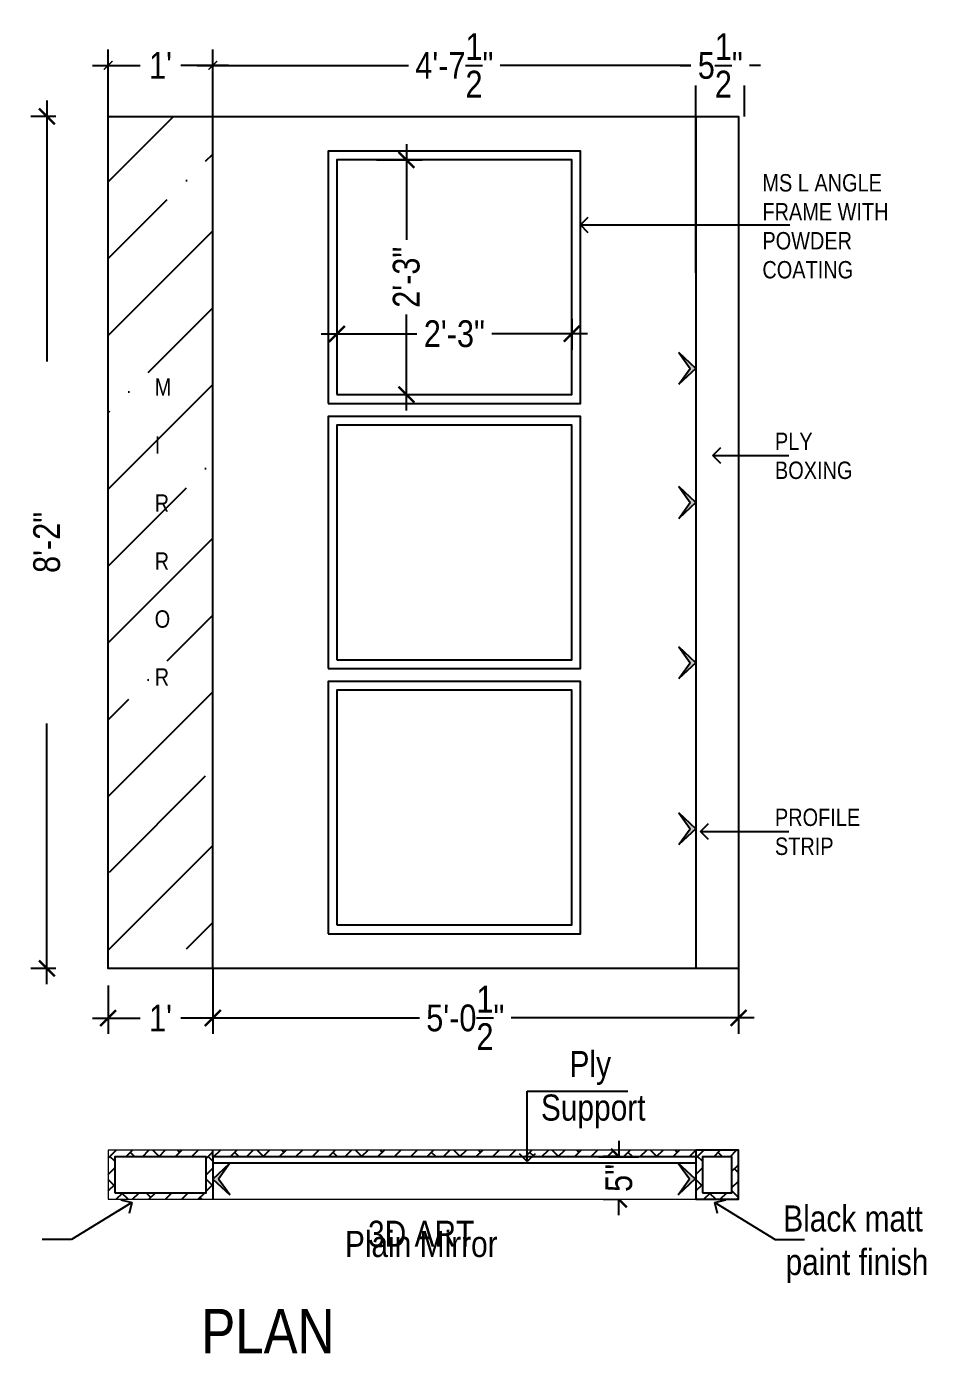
# Model space of a CAD drawing. Header units: inches. Extents: x -109431 to 29005, y -34715 to -1756.
# Drawn here: x -42892.1 to -42788.6, y -11344.8 to -11192.1 of the extents above; entities that cross this region are included whole.
import ezdxf

# ---------------------------------------------------------------- set-up
doc = ezdxf.new("R2010")
doc.units = ezdxf.units.IN
doc.header["$LTSCALE"] = 0.05
doc.header["$MEASUREMENT"] = 0
doc.header["$PDMODE"] = 3
doc.header["$PDSIZE"] = -4
doc.linetypes.add('ACAD_ISO03W100', pattern=[30, 12, -18])
doc.linetypes.add('DASHED2', pattern=[0.375, 0.25, -0.125])
doc.layers.get('Defpoints').update_dxf_attribs({"linetype": 'DASHED2'})
for name, color, linetype in [('Civil Dimension - Text', 7, 'Continuous'), ('Flooring Hatch', 251, 'Continuous'), ('Flooring Layout', 7, 'Continuous'), ('text', 4, 'Continuous')]:
    doc.layers.add(name, color=color, linetype=linetype)
doc.layers.add('FURNITURE', color=1, linetype='Continuous', lineweight=18)
doc.styles.add('4MMOF3-8', font='ARIALN.TTF', dxfattribs={"height": 5.12})
doc.styles.add('9-128OF1-4', font='ARIALN.TTF', dxfattribs={"height": 3.0792})
doc.dimstyles.new('DIM 1-4', dxfattribs={"dimtxt": 3.0792, "dimasz": 1.82, "dimexe": 1.82, "dimexo": 0, "dimgap": 0.09, "dimtad": 0, "dimzin": 0, "dimdsep": 46, "dimlunit": 4, "dimtxsty": '9-128OF1-4', "dimblk": 'ARCHTICK', "dimcen": 1.8125, "dimdle": 1.82, "dimclrd": 8, "dimclre": 8, "dimadec": 0, "dimazin": 0, "dimtfac": 1, "dimtofl": 0, "dimtmove": 0, "dimatfit": 3, "dimldrblk": 'OPEN90', "dimfxl": 1, "dimtolj": 1, "dimtzin": 0, "dimlwd": -1, "dimarcsym": 0})

# ---------------------------------------------------------------- blocks, each defined once
blk = doc.blocks.new('_ArchTick')
at = {"color": 0, "const_width": 0.15}
blk.add_lwpolyline([(-0.5, -0.5), (0.5, 0.5)], dxfattribs=at)
blk = doc.blocks.new('*D660')
at = {"layer": 'Defpoints', "color": 0, "ltscale": 50, "transparency": 16777216}
for p in [(-42815.14, -11196.61), (-42870.71, -11202.48), (-42815.14, -11220.48)]:
    blk.add_point(p, dxfattribs=at)
at = {"layer": 'Flooring Layout', "color": 8, "linetype": 'ACAD_ISO03W100', "lineweight": -2, "ltscale": 50, "transparency": 16777216}
for p, q in [((-42870.71, -11202.48), (-42870.71, -11194.79)), ((-42815.14, -11220.48), (-42815.14, -11194.79))]:
    blk.add_line(p, q, dxfattribs=at)
at = {"layer": 'Flooring Layout', "color": 8, "linetype": 'ACAD_ISO03W100', "ltscale": 50, "transparency": 16777216}
for p, q in [((-42872.53, -11196.61), (-42847.35, -11196.61)), ((-42813.32, -11196.61), (-42838.5, -11196.61))]:
    blk.add_line(p, q, dxfattribs=at)
at = {"layer": 'Flooring Layout', "color": 8, "ltscale": 50, "transparency": 16777216, "rotation": 180}
blk.add_blockref('_ArchTick', (-42870.71, -11196.61), dxfattribs=at)
at = {"layer": 'Flooring Layout', "color": 8, "ltscale": 50, "transparency": 16777216}
blk.add_blockref('_ArchTick', (-42815.14, -11196.61), dxfattribs=at)
at = {"layer": 'Flooring Layout', "color": 0, "ltscale": 50, "transparency": 16777216, "insert": (-42842.93, -11196.61), "char_height": 3.0792, "attachment_point": 5, "style": '9-128OF1-4', "bg_fill": 3, "box_fill_scale": 1.25, "bg_fill_color": 256, "bg_fill_true_color": 13158600, "bg_fill_transparency": 0}
blk.add_mtext('\\A1;4\'-7{\\H1x;\\S1/2;}"', dxfattribs=at)
blk = doc.blocks.new('_Open90')
at = {"color": 0, "linetype": 'ByBlock', "lineweight": -2}
for p, q in [((0, 0), (-1, 0)), ((-0.5, 0.5), (0, 0)), ((0, 0), (-0.5, -0.5))]:
    blk.add_line(p, q, dxfattribs=at)
blk = doc.blocks.new('*D661')
at = {"layer": 'Defpoints', "color": 0, "ltscale": 50, "transparency": 16777216}
for p in [(-42882.75, -11196.61), (-42882.75, -11202.48), (-42870.71, -11220.48)]:
    blk.add_point(p, dxfattribs=at)
at = {"layer": 'Flooring Layout', "color": 8, "linetype": 'ACAD_ISO03W100', "lineweight": -2, "ltscale": 50, "transparency": 16777216}
for p, q in [((-42882.75, -11202.48), (-42882.75, -11194.79)), ((-42870.71, -11220.48), (-42870.71, -11194.79))]:
    blk.add_line(p, q, dxfattribs=at)
at = {"layer": 'Flooring Layout', "color": 8, "linetype": 'ACAD_ISO03W100', "ltscale": 50, "transparency": 16777216}
for p, q in [((-42884.57, -11196.61), (-42877.86, -11196.61)), ((-42868.89, -11196.61), (-42875.6, -11196.61))]:
    blk.add_line(p, q, dxfattribs=at)
at = {"layer": 'Flooring Layout', "color": 8, "ltscale": 50, "transparency": 16777216, "rotation": 180}
blk.add_blockref('_ArchTick', (-42882.75, -11196.61), dxfattribs=at)
at = {"layer": 'Flooring Layout', "color": 8, "ltscale": 50, "transparency": 16777216}
blk.add_blockref('_ArchTick', (-42870.71, -11196.61), dxfattribs=at)
at = {"layer": 'Flooring Layout', "color": 0, "ltscale": 50, "transparency": 16777216, "insert": (-42876.73, -11196.61), "char_height": 3.079, "attachment_point": 5, "style": '9-128OF1-4', "bg_fill": 3, "box_fill_scale": 1.25, "bg_fill_color": 256, "bg_fill_true_color": 13158600, "bg_fill_transparency": 0}
blk.add_mtext("\\A1;1'", dxfattribs=at)
blk = doc.blocks.new('*D662')
at = {"layer": 'Defpoints', "color": 0, "ltscale": 50, "transparency": 16777216}
for p in [(-42809.54, -11202.48), (-42815.14, -11220.48)]:
    blk.add_point(p, dxfattribs=at)
at = {"layer": 'Flooring Layout', "color": 8, "linetype": 'ACAD_ISO03W100', "lineweight": -2, "ltscale": 50, "transparency": 16777216}
for p, q in [((-42815.14, -11220.48), (-42815.14, -11194.79)), ((-42809.54, -11202.48), (-42809.54, -11194.79))]:
    blk.add_line(p, q, dxfattribs=at)
at = {"layer": 'Flooring Layout', "color": 8, "linetype": 'ACAD_ISO03W100', "ltscale": 50, "transparency": 16777216}
for p, q in [((-42816.96, -11196.61), (-42814.81, -11196.61)), ((-42807.72, -11196.61), (-42809.88, -11196.61))]:
    blk.add_line(p, q, dxfattribs=at)
at = {"layer": 'Flooring Layout', "color": 8, "ltscale": 50, "transparency": 16777216, "rotation": 180}
blk.add_blockref('_ArchTick', (-42815.14, -11196.61), dxfattribs=at)
at = {"layer": 'Flooring Layout', "color": 8, "ltscale": 50, "transparency": 16777216}
blk.add_blockref('_ArchTick', (-42809.54, -11196.61), dxfattribs=at)
at = {"layer": 'Flooring Layout', "color": 0, "ltscale": 50, "transparency": 16777216, "insert": (-42812.34, -11196.61), "char_height": 3.0792, "attachment_point": 5, "style": '9-128OF1-4', "bg_fill": 3, "box_fill_scale": 1.25, "bg_fill_color": 256, "bg_fill_true_color": 13158600, "bg_fill_transparency": 0}
blk.add_mtext('\\A1;5{\\H1x;\\S1/2;}"', dxfattribs=at)
at = {"layer": 'Defpoints', "color": 0, "ltscale": 50, "transparency": 16777216}
blk.add_point((-42809.54, -11196.61), dxfattribs=at)
blk = doc.blocks.new('*D663')
at = {"layer": 'Defpoints', "color": 0, "ltscale": 50, "transparency": 16777216}
for p in [(-42888.78, -11202.48), (-42889.81, -11300.48), (-42888.78, -11300.48)]:
    blk.add_point(p, dxfattribs=at)
at = {"layer": 'Flooring Layout', "color": 8, "linetype": 'ACAD_ISO03W100', "ltscale": 50, "transparency": 16777216}
for p, q in [((-42889.81, -11200.66), (-42889.81, -11248.03)), ((-42889.81, -11302.3), (-42889.81, -11254.93))]:
    blk.add_line(p, q, dxfattribs=at)
at = {"layer": 'Flooring Layout', "color": 8, "linetype": 'ACAD_ISO03W100', "lineweight": -2, "ltscale": 50, "transparency": 16777216}
for p, q in [((-42888.78, -11202.48), (-42891.63, -11202.48)), ((-42888.78, -11300.48), (-42891.63, -11300.48))]:
    blk.add_line(p, q, dxfattribs=at)
at = {"layer": 'Flooring Layout', "color": 8, "ltscale": 50, "transparency": 16777216, "xscale": 1.82, "yscale": 1.82, "zscale": 1.82}
for p, rotation in [((-42889.81, -11202.48), 90), ((-42889.81, -11300.48), 270)]:
    blk.add_blockref('_ArchTick', p, dxfattribs=dict(at, rotation=rotation))
at = {"layer": 'Flooring Layout', "color": 0, "ltscale": 50, "transparency": 16777216, "insert": (-42889.81, -11251.48), "char_height": 3.079, "attachment_point": 5, "rotation": 90, "style": '9-128OF1-4', "bg_fill": 3, "box_fill_scale": 1.25, "bg_fill_color": 256, "bg_fill_true_color": 13158600, "bg_fill_transparency": 0}
blk.add_mtext('\\A1;8\'-2"', dxfattribs=at)
blk = doc.blocks.new('adwawd')
at = {"layer": 'Flooring Hatch', "ltscale": 50, "true_color": 0xcd6928}
h = blk.add_hatch(color=32, dxfattribs=at)
h.dxf.hatch_style = 1
h.paths.add_polyline_path([(-77941.34, -7094.04), (-77946.01, -7099.05), (-77941.34, -7095.73), (-77936.68, -7099.05)])
at = {"layer": 'Civil Dimension - Text', "color": 2, "ltscale": 50}
for p, q in [((-77941.34, -7094.04), (-77946.01, -7099.05)), ((-77946.01, -7099.05), (-77941.34, -7095.73)), ((-77941.34, -7094.04), (-77936.68, -7099.05)), ((-77936.68, -7099.05), (-77941.34, -7095.73))]:
    blk.add_line(p, q, dxfattribs=at)
blk = doc.blocks.new('*D664')
at = {"layer": 'Flooring Layout', "color": 8, "linetype": 'ACAD_ISO03W100', "ltscale": 50, "transparency": 16777216}
for p, q in [((-42824, -11320.31), (-42824, -11323.04)), ((-42824, -11328.86), (-42824, -11326.13))]:
    blk.add_line(p, q, dxfattribs=at)
at = {"layer": 'Flooring Layout', "color": 8, "linetype": 'ACAD_ISO03W100', "lineweight": -2, "ltscale": 50, "transparency": 16777216}
for p, q in [((-42824, -11322.13), (-42825.82, -11322.13)), ((-42824, -11327.04), (-42825.82, -11327.04))]:
    blk.add_line(p, q, dxfattribs=at)
at = {"layer": 'Flooring Layout', "color": 8, "ltscale": 50, "transparency": 16777216, "xscale": 1.82, "yscale": 1.82, "zscale": 1.82}
for p, rotation in [((-42824, -11322.13), 90), ((-42824, -11327.04), 270)]:
    blk.add_blockref('_ArchTick', p, dxfattribs=dict(at, rotation=rotation))
at = {"layer": 'Flooring Layout', "color": 0, "ltscale": 50, "transparency": 16777216, "insert": (-42824, -11324.58), "char_height": 3.079, "attachment_point": 5, "rotation": 90, "style": '9-128OF1-4', "bg_fill": 3, "box_fill_scale": 1.25, "bg_fill_color": 256, "bg_fill_true_color": 13158600, "bg_fill_transparency": 0}
blk.add_mtext('\\A1;5"', dxfattribs=at)
at = {"layer": 'Defpoints', "color": 0, "ltscale": 50, "transparency": 16777216}
for p in [(-42824, -11322.13), (-42824, -11327.04), (-42824, -11327.04)]:
    blk.add_point(p, dxfattribs=at)
blk = doc.blocks.new('*D735')
at = {"layer": 'Defpoints', "color": 0, "ltscale": 50, "transparency": 16777216}
for p in [(-42810.25, -11298.1), (-42870.71, -11300.48), (-42810.25, -11306.17)]:
    blk.add_point(p, dxfattribs=at)
at = {"layer": 'Flooring Layout', "color": 8, "linetype": 'ACAD_ISO03W100', "lineweight": -2, "ltscale": 50, "transparency": 16777216}
for p, q in [((-42810.25, -11298.1), (-42810.25, -11307.99)), ((-42870.71, -11300.48), (-42870.71, -11307.99))]:
    blk.add_line(p, q, dxfattribs=at)
at = {"layer": 'Flooring Layout', "color": 8, "linetype": 'ACAD_ISO03W100', "ltscale": 50, "transparency": 16777216}
for p, q in [((-42872.53, -11306.17), (-42846.04, -11306.17)), ((-42808.43, -11306.17), (-42837.29, -11306.17))]:
    blk.add_line(p, q, dxfattribs=at)
at = {"layer": 'Flooring Layout', "color": 8, "ltscale": 50, "transparency": 16777216, "xscale": 1.82, "yscale": 1.82, "zscale": 1.82, "rotation": 180}
blk.add_blockref('_ArchTick', (-42870.71, -11306.17), dxfattribs=at)
at = {"layer": 'Flooring Layout', "color": 8, "ltscale": 50, "transparency": 16777216, "xscale": 1.82, "yscale": 1.82, "zscale": 1.82}
blk.add_blockref('_ArchTick', (-42810.25, -11306.17), dxfattribs=at)
at = {"layer": 'Flooring Layout', "color": 0, "ltscale": 50, "transparency": 16777216, "insert": (-42841.67, -11306.17), "char_height": 3.0792, "attachment_point": 5, "style": '9-128OF1-4', "bg_fill": 3, "box_fill_scale": 1.25, "bg_fill_color": 256, "bg_fill_true_color": 13158600, "bg_fill_transparency": 0}
blk.add_mtext('\\A1;5\'-0{\\H1x;\\S1/2;}"', dxfattribs=at)
blk = doc.blocks.new('*D863')
at = {"layer": 'Defpoints', "color": 0, "ltscale": 50, "transparency": 16777216}
for p in [(-42856.43, -11224.31), (-42829.43, -11225.77), (-42829.43, -11227.49)]:
    blk.add_point(p, dxfattribs=at)
at = {"layer": 'Flooring Layout', "color": 8, "linetype": 'ACAD_ISO03W100', "lineweight": -2, "ltscale": 50, "transparency": 16777216}
for p, q in [((-42856.43, -11224.31), (-42856.43, -11229.31)), ((-42829.43, -11225.77), (-42829.43, -11229.31))]:
    blk.add_line(p, q, dxfattribs=at)
at = {"layer": 'Flooring Layout', "color": 8, "linetype": 'ACAD_ISO03W100', "ltscale": 50, "transparency": 16777216}
for p, q in [((-42858.25, -11227.49), (-42846.4, -11227.49)), ((-42827.61, -11227.49), (-42839.46, -11227.49))]:
    blk.add_line(p, q, dxfattribs=at)
at = {"layer": 'Flooring Layout', "color": 8, "ltscale": 50, "transparency": 16777216, "xscale": 1.82, "yscale": 1.82, "zscale": 1.82, "rotation": 180}
blk.add_blockref('_ArchTick', (-42856.43, -11227.49), dxfattribs=at)
at = {"layer": 'Flooring Layout', "color": 8, "ltscale": 50, "transparency": 16777216, "xscale": 1.82, "yscale": 1.82, "zscale": 1.82}
blk.add_blockref('_ArchTick', (-42829.43, -11227.49), dxfattribs=at)
at = {"layer": 'Flooring Layout', "color": 0, "ltscale": 50, "transparency": 16777216, "insert": (-42842.93, -11227.49), "char_height": 3.079, "attachment_point": 5, "style": '9-128OF1-4', "bg_fill": 3, "box_fill_scale": 1.25, "bg_fill_color": 256, "bg_fill_true_color": 13158600, "bg_fill_transparency": 0}
blk.add_mtext('\\A1;2\'-3"', dxfattribs=at)
blk = doc.blocks.new('*D902')
at = {"layer": 'Defpoints', "color": 0, "ltscale": 50, "transparency": 16777216}
for p in [(-42851.87, -11207.48), (-42851.87, -11234.48), (-42848.45, -11234.48)]:
    blk.add_point(p, dxfattribs=at)
at = {"layer": 'Flooring Layout', "color": 8, "linetype": 'ACAD_ISO03W100', "ltscale": 50, "transparency": 16777216}
for p, q in [((-42848.45, -11205.66), (-42848.45, -11217.51)), ((-42848.45, -11236.3), (-42848.45, -11224.45))]:
    blk.add_line(p, q, dxfattribs=at)
at = {"layer": 'Flooring Layout', "color": 8, "linetype": 'ACAD_ISO03W100', "lineweight": -2, "ltscale": 50, "transparency": 16777216}
for p, q in [((-42851.87, -11207.48), (-42846.63, -11207.48)), ((-42851.87, -11234.48), (-42846.63, -11234.48))]:
    blk.add_line(p, q, dxfattribs=at)
at = {"layer": 'Flooring Layout', "color": 8, "ltscale": 50, "transparency": 16777216, "xscale": 1.82, "yscale": 1.82, "zscale": 1.82}
for p, rotation in [((-42848.45, -11207.48), 90), ((-42848.45, -11234.48), 270)]:
    blk.add_blockref('_ArchTick', p, dxfattribs=dict(at, rotation=rotation))
at = {"layer": 'Flooring Layout', "color": 0, "ltscale": 50, "transparency": 16777216, "insert": (-42848.45, -11220.98), "char_height": 3.079, "attachment_point": 5, "rotation": 90, "style": '9-128OF1-4', "bg_fill": 3, "box_fill_scale": 1.25, "bg_fill_color": 256, "bg_fill_true_color": 13158600, "bg_fill_transparency": 0}
blk.add_mtext('\\A1;2\'-3"', dxfattribs=at)
blk = doc.blocks.new('*D912')
at = {"layer": 'Defpoints', "color": 0, "ltscale": 50, "transparency": 16777216}
for p in [(-42882.75, -11302.43), (-42870.71, -11302.43), (-42882.75, -11306.19)]:
    blk.add_point(p, dxfattribs=at)
at = {"layer": 'Flooring Layout', "color": 8, "linetype": 'ACAD_ISO03W100', "lineweight": -2, "ltscale": 50, "transparency": 16777216}
for p, q in [((-42882.75, -11302.43), (-42882.75, -11308.01)), ((-42870.71, -11302.43), (-42870.71, -11308.01))]:
    blk.add_line(p, q, dxfattribs=at)
at = {"layer": 'Flooring Layout', "color": 8, "linetype": 'ACAD_ISO03W100', "ltscale": 50, "transparency": 16777216}
for p, q in [((-42884.57, -11306.19), (-42877.86, -11306.19)), ((-42868.89, -11306.19), (-42875.6, -11306.19))]:
    blk.add_line(p, q, dxfattribs=at)
at = {"layer": 'Flooring Layout', "color": 8, "ltscale": 50, "transparency": 16777216, "xscale": 1.82, "yscale": 1.82, "zscale": 1.82, "rotation": 180}
blk.add_blockref('_ArchTick', (-42882.75, -11306.19), dxfattribs=at)
at = {"layer": 'Flooring Layout', "color": 8, "ltscale": 50, "transparency": 16777216, "xscale": 1.82, "yscale": 1.82, "zscale": 1.82}
blk.add_blockref('_ArchTick', (-42870.71, -11306.19), dxfattribs=at)
at = {"layer": 'Flooring Layout', "color": 0, "ltscale": 50, "transparency": 16777216, "insert": (-42876.73, -11306.19), "char_height": 3.079, "attachment_point": 5, "style": '9-128OF1-4', "bg_fill": 3, "box_fill_scale": 1.25, "bg_fill_color": 256, "bg_fill_true_color": 13158600, "bg_fill_transparency": 0}
blk.add_mtext("\\A1;1'", dxfattribs=at)

msp = doc.modelspace()

# ---------------------------------------------------------------- hatches: boundary and pattern name
at = {"layer": 'Flooring Layout', "ltscale": 50, "true_color": 0x4554a5}
h = msp.add_hatch(dxfattribs=at)
h.set_pattern_fill('ANSI35', color=175, scale=50)
h.set_pattern_definition([(45, (-12.034, 0), (-8.8388348, 8.8388348), []), (45, (-3.195, 0), (-8.8388348, 8.8388348), [15.625, -3.125, 0, -3.125])])
h.paths.add_polyline_path([(-42870.7455, -11202.48427), (-42882.77912, -11202.48427), (-42882.77912, -11300.48427), (-42870.7455, -11300.48427)])
at = {"layer": 'Flooring Layout', "ltscale": 50}
h = msp.add_hatch(dxfattribs=at)
h.set_pattern_fill('AR-BRSTD', color=256, scale=0.5, angle=45)
h.set_pattern_definition([(45, (-12, 0), (-0.942926893, 0.942926893), []), (135, (-12, 0), (-2.357140455, -0.47128667), [1.3335, -1.3335])])
h.paths.add_polyline_path([(-42870.71188, -11321.38631), (-42882.7455, -11321.38631), (-42882.7455, -11327.03536), (-42870.71188, -11327.03536)])
h.paths.add_polyline_path([(-42871.46188, -11322.13631), (-42871.46188, -11326.28536), (-42881.9955, -11326.28536), (-42881.9955, -11322.13631)], flags=16)
h = msp.add_hatch(dxfattribs=at)
h.set_pattern_fill('AR-BRSTD', color=256, scale=0.5, angle=45)
h.paths.add_polyline_path([(-42815.14431, -11321.38631), (-42870.71188, -11321.38631), (-42870.71188, -11322.1282), (-42815.14431, -11322.1282)])
h = msp.add_hatch(dxfattribs=at)
h.set_pattern_fill('AR-BRSTD', color=256, scale=0.5, angle=45)
h.set_pattern_definition([(45, (55.6012, 0), (-0.942926893, 0.942926893), []), (135, (55.6012, 0), (-2.357140455, -0.47128667), [1.3335, -1.3335])])
h.paths.add_polyline_path([(-42810.2455, -11321.38631), (-42815.14431, -11321.38631), (-42815.14431, -11327.03536), (-42810.2455, -11327.03536), (-42810.2455, -11322.1282)])
h.paths.add_polyline_path([(-42810.9955, -11322.13631), (-42810.9955, -11326.28536), (-42814.39431, -11326.28536), (-42814.39431, -11322.13631)], flags=16)

# ---------------------------------------------------------------- linework, layer by layer
for q in [(-42870.71188, -11321.38631), (-42870.71188, -11327.03536)]:
    msp.add_line((-42870.71188, -11322.1282), q, dxfattribs=at)
for points in [[(-42882.7455, -11202.48427), (-42810.2455, -11202.48427), (-42810.2455, -11300.48427), (-42882.7455, -11300.48427)], [(-42870.71188, -11202.48427), (-42815.14431, -11202.48427), (-42815.14431, -11300.48427), (-42870.71188, -11300.48427)], [(-42856.4281, -11264.98427), (-42829.4281, -11264.98427), (-42829.4281, -11237.98427), (-42856.4281, -11237.98427)], [(-42856.4281, -11264.98427), (-42829.4281, -11264.98427), (-42829.4281, -11237.98427), (-42856.4281, -11237.98427)], [(-42857.4281, -11296.48427), (-42828.4281, -11296.48427), (-42828.4281, -11267.48427), (-42857.4281, -11267.48427)], [(-42856.4281, -11295.48427), (-42829.4281, -11295.48427), (-42829.4281, -11268.48427), (-42856.4281, -11268.48427)], [(-42856.4281, -11295.48427), (-42829.4281, -11295.48427), (-42829.4281, -11268.48427), (-42856.4281, -11268.48427)], [(-42815.14431, -11327.03536), (-42810.2455, -11327.03536), (-42810.2455, -11321.38631), (-42815.14431, -11321.38631)], [(-42881.9955, -11326.28536), (-42871.46188, -11326.28536), (-42871.46188, -11322.13631), (-42881.9955, -11322.13631)], [(-42814.39431, -11326.28536), (-42810.9955, -11326.28536), (-42810.9955, -11322.13631), (-42814.39431, -11322.13631)]]:
    msp.add_lwpolyline(points, close=True, dxfattribs=at)
at = {"layer": 'FURNITURE', "ltscale": 50}
msp.add_lwpolyline([(-42810.2455, -11321.38631), (-42882.7455, -11321.38631), (-42882.7455, -11327.03536), (-42810.2455, -11327.03536)], close=True, dxfattribs=at)

# ---------------------------------------------------------------- block references
at = {"layer": 'Civil Dimension - Text', "yscale": 0.3918184986101589, "zscale": 0.3918184986101589}
for p, xscale, rotation in [((-40035.56933, -41770.32536), 0.3918184986101589, 270), ((-40035.56933, -41785.74846), 0.3918184986101589, 270), ((-40035.56933, -41804.17345), 0.3918184986101589, 270), ((-40035.56933, -41823.26919), 0.3918184986101589, 270), ((-45650.28687, -41863.56784), -0.3918184986101589, 90), ((-40035.64441, -41863.55826), 0.3918184986101589, 270)]:
    msp.add_blockref('adwawd', p, dxfattribs=dict(at, xscale=xscale, rotation=rotation))

# ---------------------------------------------------------------- texts
at = {"layer": 'text', "ltscale": 50, "width": 91.6616343, "style": '4MMOF3-8'}
for s, insert, char_height, attachment_point in [('{\\C244;\\c1973145;M\\P\\PI\\P\\PR\\P\\PR\\P\\PO\\P\\PR}', (-42877.39813, -11250.28757), 2, 4), ('PLY \\PBOXING', (-42806.05109, -11241.53009), 2, 4), ('PROFILE\\PSTRIP', (-42806.05109, -11284.77521), 2, 4), ('\\pi43.59105;{\\C32;\\c2648525;Ply\\P\\pi39.3448; Support}', (-42873.26818, -11314.43286), 3, 4), ('\\pi37.94507;{\\C32;\\c2648525;Black matt\\P\\pi37.25544; paint finish}', (-42843.04145, -11332.19511), 3, 4), ('{\\C32;\\c2648525;Plain Mirror}', (-42837.94956, -11332.19511), 3, 6), ('\\pi39.82161;{\\C32;\\c2648525;3D ART }', (-42892.67538, -11331.01916), 3, 4), ('\\pi38.64151;PLAN', (-42910.68137, -11342.20683), 5.12, 4)]:
    msp.add_mtext(s, dxfattribs=dict(at, insert=insert, char_height=char_height, attachment_point=attachment_point))

# ---------------------------------------------------------------- dimensions: what is measured, and where the dimension line sits
at = {"layer": 'Flooring Layout', "ltscale": 50}
dim = msp.add_linear_dim(base=(-42889.8081, -11300.48427), p1=(-42888.77761, -11202.48427), p2=(-42888.77761, -11300.48427), angle=90, dimstyle='DIM 1-4', override={"dimfxl": 0.1875, "dimtfill": 1, "dimarcsym": 1}, dxfattribs=at)
dim.commit()
dim.dimension.update_dxf_attribs({"geometry": '*D663', "text_midpoint": (-42889.8081, -11251.48427)})

# ---------------------------------------------------------------- leaders
for points in [[(-42813.17809, -11241.48515), (-42804.46955, -11241.48515)], [(-42814.61788, -11284.73027), (-42804.46955, -11284.73027)], [(-42834.54373, -11322.70329), (-42834.54373, -11314.59134), (-42822.96005, -11314.59134)], [(-42880.02849, -11327.40332), (-42886.95822, -11331.65367), (-42890.34885, -11331.65367)], [(-42812.96251, -11327.40332), (-42806.03278, -11331.65367), (-42802.64215, -11331.65367)]]:
    msp.add_leader(points, dimstyle='DIM 1-4', override={"dimgap": 0.09, "dimtad": 0, "dimfxl": 0.1875, "dimtfill": 1, "dimarcsym": 1}, dxfattribs=at)

# ---------------------------------------------------------------- next in the draw order: dimensions: what is measured, and where the dimension line sits
dim = msp.add_linear_dim(base=(-42815.14431, -11196.60628), p1=(-42870.71188, -11202.48427), p2=(-42815.14431, -11220.48427), dimstyle='DIM 1-4', override={"dimasz": 1, "dimtmove": 1, "dimfxl": 0.1875, "dimtfill": 1, "dimarcsym": 1}, dxfattribs=at)
dim.commit()
dim.dimension.update_dxf_attribs({"geometry": '*D660', "text_midpoint": (-42842.9281, -11196.60628)})
dim = msp.add_linear_dim(base=(-42810.2455, -11306.16533), p1=(-42870.71188, -11300.48427), p2=(-42810.2455, -11298.10047), dimstyle='DIM 1-4', override={"dimfxl": 0.1875, "dimtfill": 1, "dimarcsym": 1}, dxfattribs=at)
dim.commit()
dim.dimension.update_dxf_attribs({"geometry": '*D735', "text_midpoint": (-42841.66747, -11306.16533), "dimtype": 160})
dim = msp.add_linear_dim(base=(-42824.00467, -11327.03536), p1=(-42824.00467, -11322.1282), p2=(-42824.00467, -11327.03536), angle=90, dimstyle='DIM 1-4', override={"dimfxl": 0.1875, "dimtfill": 1, "dimarcsym": 1}, dxfattribs=at)
dim.commit()
dim.dimension.update_dxf_attribs({"geometry": '*D664', "text_midpoint": (-42824.00467, -11324.58178)})

# ---------------------------------------------------------------- next in the draw order: linework, layer by layer
for p, q in [((-42870.71188, -11322.1282), (-42815.14431, -11322.1282)), ((-42815.14431, -11322.8782), (-42870.71188, -11322.8782))]:
    msp.add_line(p, q, dxfattribs=at)
for points in [[(-42857.4281, -11235.48427), (-42828.4281, -11235.48427), (-42828.4281, -11206.48427), (-42857.4281, -11206.48427)], [(-42856.4281, -11234.48427), (-42829.4281, -11234.48427), (-42829.4281, -11207.48427), (-42856.4281, -11207.48427)]]:
    msp.add_lwpolyline(points, close=True, dxfattribs=at)

# ---------------------------------------------------------------- next in the draw order: dimensions: what is measured, and where the dimension line sits
dim = msp.add_linear_dim(base=(-42809.54312, -11196.60628), p1=(-42815.14431, -11220.48427), p2=(-42809.54312, -11202.48427), angle=180, dimstyle='DIM 1-4', override={"dimasz": 1, "dimtmove": 1, "dimfxl": 0.1875, "dimtfill": 1, "dimarcsym": 1}, dxfattribs=at)
dim.commit()
dim.dimension.update_dxf_attribs({"geometry": '*D662', "text_midpoint": (-42812.34372, -11196.60628)})
for base, p1, p2, override, picture, middle in [((-42882.7455, -11196.60628), (-42870.71188, -11220.48427), (-42882.7455, -11202.48427), {"dimasz": 1, "dimtmove": 1, "dimfxl": 0.1875, "dimtfill": 1, "dimarcsym": 1}, '*D661', (-42876.72869, -11196.60628)), ((-42882.7455, -11306.18714), (-42870.71188, -11302.42928), (-42882.7455, -11302.42928), {"dimtmove": 1, "dimfxl": 0.1875, "dimtfill": 1, "dimarcsym": 1}, '*D912', (-42876.72869, -11306.18714))]:
    dim = msp.add_linear_dim(base=base, p1=p1, p2=p2, dimstyle='DIM 1-4', override=override, dxfattribs=at)
    dim.commit()
    dim.dimension.update_dxf_attribs({"geometry": picture, "text_midpoint": middle})

# ---------------------------------------------------------------- next in the draw order: texts
at = {"layer": 'text', "ltscale": 50, "insert": (-42807.49474, -11215.12712), "char_height": 2, "width": 91.6616343, "attachment_point": 4, "style": '4MMOF3-8'}
msp.add_mtext('MS L ANGLE \\PFRAME WITH\\PPOWDER^JCOATING', dxfattribs=at)

# ---------------------------------------------------------------- next in the draw order: dimensions: what is measured, and where the dimension line sits
at = {"layer": 'Flooring Layout', "ltscale": 50}
dim = msp.add_linear_dim(base=(-42829.4281, -11227.48643), p1=(-42856.4281, -11224.30825), p2=(-42829.4281, -11225.76965), dimstyle='DIM 1-4', override={"dimfxl": 0.1875, "dimtfill": 1, "dimarcsym": 1}, dxfattribs=at)
dim.commit()
dim.dimension.update_dxf_attribs({"geometry": '*D863', "text_midpoint": (-42842.9281, -11227.48643)})

# ---------------------------------------------------------------- next in the draw order: leaders
msp.add_leader([(-42828.4281, -11214.96138), (-42804.34991, -11214.96138)], dimstyle='DIM 1-4', override={"dimgap": 0.09, "dimtad": 0, "dimfxl": 0.1875, "dimtfill": 1, "dimarcsym": 1}, dxfattribs=at)

# ---------------------------------------------------------------- next in the draw order: dimensions: what is measured, and where the dimension line sits
dim = msp.add_linear_dim(base=(-42848.44502, -11234.48427), p1=(-42851.87045, -11207.48427), p2=(-42851.87045, -11234.48427), angle=90, dimstyle='DIM 1-4', override={"dimfxl": 0.1875, "dimtfill": 1, "dimarcsym": 1}, dxfattribs=at)
dim.commit()
dim.dimension.update_dxf_attribs({"geometry": '*D902', "text_midpoint": (-42848.44502, -11220.98427)})

# ---------------------------------------------------------------- next in the draw order: linework, layer by layer
msp.add_lwpolyline([(-42857.4281, -11265.98427), (-42828.4281, -11265.98427), (-42828.4281, -11236.98427), (-42857.4281, -11236.98427)], close=True, dxfattribs=at)

doc.saveas('drawing.dxf')
